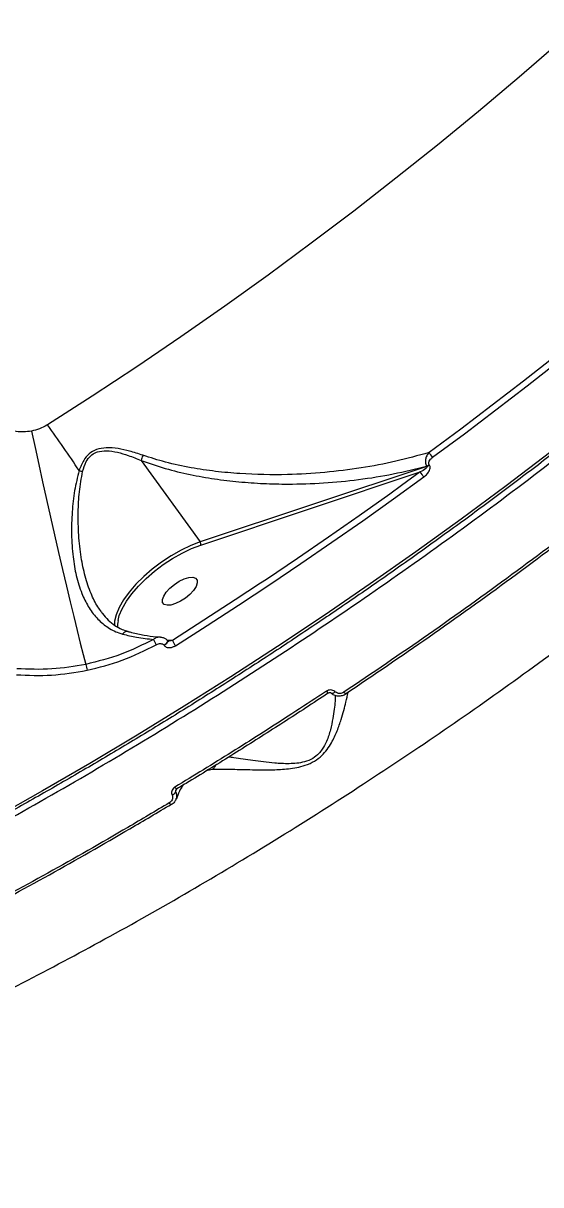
# Model space of a CAD drawing. Header units: millimetres. Extents: x -6028 to 5958, y -6064 to 4137.
# Drawn here: x 1860.7 to 1973.4, y -1181.4 to -928.4 of the extents above; entities that cross this region are included whole.
import ezdxf

# ---------------------------------------------------------------- set-up
doc = ezdxf.new("R2010")
doc.units = ezdxf.units.MM
for name, color, linetype in [('DIKOM_ОБЪЕКТ', 7, 'Continuous'), ('DIKOM_РАЗМЕР_ЗОНА', 7, 'Continuous'), ('DIKOM_РАЗМЕР_ОБЪЕКТА', 7, 'Continuous')]:
    doc.layers.add(name, color=color, linetype=linetype)
doc.styles.add('style1', font='arial.ttf', dxfattribs={"width": 0.8})
doc.dimstyles.new('1-50', dxfattribs={"dimtxt": 300, "dimasz": 200, "dimexe": 100, "dimexo": 0, "dimgap": 100, "dimtad": 1, "dimtxsty": 'style1', "dimcen": 200, "dimclrd": 7, "dimclre": 7, "dimclrt": 7, "dimadec": 1, "dimazin": 2, "dimtfac": 1, "dimtmove": 0, "dimatfit": 2, "dimfxl": 0, "dimlwd": 25, "dimlwe": 18, "dimarcsym": 0})

# ---------------------------------------------------------------- blocks, each defined once
blk = doc.blocks.new('*D9')
at = {"layer": 'Defpoints', "color": 0, "transparency": 16777216}
for p in [(-6027.56, 1459.58), (4556.58, 1382.7), (4556.58, -5964.37)]:
    blk.add_point(p, dxfattribs=at)
at = {"layer": 'DIKOM_РАЗМЕР_ЗОНА', "color": 7, "lineweight": 18, "transparency": 16777216}
for p, q in [((-6027.56, 1459.58), (-6027.56, -6064.37)), ((4556.58, 1382.7), (4556.58, -6064.37))]:
    blk.add_line(p, q, dxfattribs=at)
at = {"layer": 'DIKOM_РАЗМЕР_ЗОНА', "color": 7, "lineweight": 25, "transparency": 16777216}
blk.add_line((-5827.56, -5964.37), (4356.58, -5964.37), dxfattribs=at)
at = {"layer": 'DIKOM_РАЗМЕР_ЗОНА', "color": 7, "transparency": 16777216}
for points in [[(-5827.56, -5931.03), (-5827.56, -5997.7), (-6027.56, -5964.37)], [(4356.58, -5931.03), (4356.58, -5997.7), (4556.58, -5964.37)]]:
    blk.add_solid(points, dxfattribs=at)
at = {"layer": 'DIKOM_РАЗМЕР_ЗОНА', "color": 7, "transparency": 16777216, "insert": (157.08, -5711.2), "char_height": 300, "attachment_point": 5, "style": 'style1'}
blk.add_mtext('10600', dxfattribs=at)
blk = doc.blocks.new('*D10')
at = {"layer": 'Defpoints', "color": 0, "transparency": 16777216}
for p in [(1555.59, 4137.49), (5858.35, 4137.49), (1555.59, -4898.38)]:
    blk.add_point(p, dxfattribs=at)
at = {"layer": 'DIKOM_РАЗМЕР_ЗОНА', "color": 7, "lineweight": 18, "transparency": 16777216}
for p, q in [((1555.59, 4137.49), (5958.35, 4137.49)), ((1555.59, -4898.38), (5958.35, -4898.38))]:
    blk.add_line(p, q, dxfattribs=at)
at = {"layer": 'DIKOM_РАЗМЕР_ЗОНА', "color": 7, "lineweight": 25, "transparency": 16777216}
blk.add_line((5858.35, -4698.38), (5858.35, 3937.49), dxfattribs=at)
at = {"layer": 'DIKOM_РАЗМЕР_ЗОНА', "color": 7, "transparency": 16777216}
for points in [[(5825.01, 3937.49), (5891.68, 3937.49), (5858.35, 4137.49)], [(5825.01, -4698.38), (5891.68, -4698.38), (5858.35, -4898.38)]]:
    blk.add_solid(points, dxfattribs=at)
at = {"layer": 'DIKOM_РАЗМЕР_ЗОНА', "color": 7, "transparency": 16777216, "insert": (5605.17, 52.12), "char_height": 300, "attachment_point": 5, "rotation": 90, "style": 'style1'}
blk.add_mtext('9050', dxfattribs=at)
blk = doc.blocks.new('*D11')
at = {"layer": 'Defpoints', "color": 0, "transparency": 16777216}
for p in [(259.43, 2965.58), (1920.55, -3002.33), (4022.59, -3002.33)]:
    blk.add_point(p, dxfattribs=at)
at = {"layer": 'DIKOM_РАЗМЕР_ОБЪЕКТА', "color": 7, "lineweight": 18, "transparency": 16777216}
for p, q in [((259.43, 2965.58), (4122.59, 2965.58)), ((1920.55, -3002.33), (4122.59, -3002.33))]:
    blk.add_line(p, q, dxfattribs=at)
at = {"layer": 'DIKOM_РАЗМЕР_ОБЪЕКТА', "color": 7, "lineweight": 25, "transparency": 16777216}
blk.add_line((4022.59, 2765.58), (4022.59, -2802.33), dxfattribs=at)
at = {"layer": 'DIKOM_РАЗМЕР_ОБЪЕКТА', "color": 7, "transparency": 16777216}
for points in [[(3989.25, 2765.58), (4055.92, 2765.58), (4022.59, 2965.58)], [(3989.25, -2802.33), (4055.92, -2802.33), (4022.59, -3002.33)]]:
    blk.add_solid(points, dxfattribs=at)
at = {"layer": 'DIKOM_РАЗМЕР_ОБЪЕКТА', "color": 7, "transparency": 16777216, "insert": (3769.41, -24.42), "char_height": 300, "attachment_point": 5, "rotation": 90, "style": 'style1'}
blk.add_mtext('6000', dxfattribs=at)
blk = doc.blocks.new('*D12')
at = {"layer": 'Defpoints', "color": 0, "transparency": 16777216}
for p in [(3056.58, 1987.9), (-4027.97, 676.5), (3056.58, -3714.77)]:
    blk.add_point(p, dxfattribs=at)
at = {"layer": 'DIKOM_РАЗМЕР_ОБЪЕКТА', "color": 7, "lineweight": 18, "transparency": 16777216}
for p, q in [((3056.58, 1987.9), (3056.58, -3814.77)), ((-4027.97, 676.5), (-4027.97, -3814.77))]:
    blk.add_line(p, q, dxfattribs=at)
at = {"layer": 'DIKOM_РАЗМЕР_ОБЪЕКТА', "color": 7, "lineweight": 25, "transparency": 16777216}
blk.add_line((-3827.97, -3714.77), (2856.58, -3714.77), dxfattribs=at)
at = {"layer": 'DIKOM_РАЗМЕР_ОБЪЕКТА', "color": 7, "transparency": 16777216}
for points in [[(-3827.97, -3681.44), (-3827.97, -3748.11), (-4027.97, -3714.77)], [(2856.58, -3681.44), (2856.58, -3748.11), (3056.58, -3714.77)]]:
    blk.add_solid(points, dxfattribs=at)
at = {"layer": 'DIKOM_РАЗМЕР_ОБЪЕКТА', "color": 7, "transparency": 16777216, "insert": (20, -3461.6), "char_height": 300, "attachment_point": 5, "style": 'style1'}
blk.add_mtext('7100', dxfattribs=at)

msp = doc.modelspace()

# ---------------------------------------------------------------- linework, layer by layer
at = {"layer": 'DIKOM_ОБЪЕКТ', "color": 7, "linetype": 'Continuous', "lineweight": 15}
for p, q in [((1886.364, -1023.644), (1899.245, -1041.397)), ((1949.16, -1024.66), (1949.096, -1024.571)), ((1948.619, -1024.95), (1899.245, -1041.397)), ((1899.37, -1042.077), (1947.157, -1026.158)), ((1947.157, -1026.158), (1943.088, -1029.11)), ((1948.554, -1024.86), (1948.619, -1024.95)), ((1891.361, -1063.872), (1891.407, -1063.936)), ((1892.047, -1062.853), (1892.094, -1062.917)), ((1893.206, -1062.827), (1892.051, -1062.858)), ((1900.878, -1091.077), (1901.888, -1090.892))]:
    msp.add_line(p, q, dxfattribs=at)
at = {"layer": 'DIKOM_ОБЪЕКТ', "color": 7, "linetype": 'Continuous', "lineweight": 15, "flags": 128}
for points in [[(1977.323, -932.666), (1968.664, -940.174), (1959.864, -947.598), (1950.932, -954.934), (1941.876, -962.175), (1932.704, -969.312), (1923.425, -976.341), (1914.047, -983.254), (1904.58, -990.045), (1895.032, -996.707), (1885.412, -1003.235), (1875.729, -1009.622), (1865.992, -1015.862)], [(2002.776, -979.422), (1996.276, -984.903), (1989.71, -990.341), (1983.081, -995.732), (1976.39, -1001.076), (1969.642, -1006.368), (1962.839, -1011.609), (1955.983, -1016.794), (1949.078, -1021.922)], [(1949.851, -1022.963), (1956.772, -1017.824), (1963.643, -1012.627), (1970.461, -1007.375), (1977.224, -1002.071), (1983.929, -996.716), (1990.574, -991.312), (1997.154, -985.862), (2003.668, -980.369)], [(1862.497, -1017.25), (1863.263, -1020.803), (1864.069, -1024.493), (1864.905, -1028.282), (1865.765, -1032.134), (1866.639, -1036.01), (1867.52, -1039.873), (1868.397, -1043.683), (1869.263, -1047.404), (1870.109, -1050.999), (1870.927, -1054.432), (1871.708, -1057.669), (1872.445, -1060.679), (1873.131, -1063.431), (1873.758, -1065.899), (1874.321, -1068.058)], [(1975.581, -1021.773), (1965.889, -1029.142), (1956.098, -1036.397), (1946.216, -1043.532), (1936.251, -1050.541), (1926.211, -1057.418), (1916.105, -1064.157), (1905.942, -1070.752), (1895.73, -1077.198), (1885.478, -1083.49), (1875.194, -1089.621), (1864.887, -1095.588), (1854.566, -1101.385), (1844.239, -1107.007)], [(1893.864, -1063.988), (1900.722, -1059.616), (1907.558, -1055.176), (1914.367, -1050.672), (1921.149, -1046.104), (1927.9, -1041.474), (1934.618, -1036.784), (1941.3, -1032.036), (1947.944, -1027.231)], [(1943.088, -1029.11), (1940.529, -1030.951), (1933.863, -1035.688), (1927.161, -1040.367), (1920.426, -1044.986), (1913.661, -1049.543), (1912.402, -1050.381)], [(1899.245, -1041.397), (1897.183, -1042.18), (1895.059, -1043.188), (1892.923, -1044.395), (1890.825, -1045.775), (1888.813, -1047.295), (1886.936, -1048.92), (1885.237, -1050.611), (1883.756, -1052.329), (1882.526, -1054.034), (1881.578, -1055.685), (1880.933, -1057.245), (1880.606, -1058.677), (1880.575, -1059.661)], [(1881.34, -1058.521), (1881.611, -1057.443), (1882.237, -1055.93), (1883.157, -1054.329), (1884.35, -1052.676), (1885.787, -1051.01), (1887.435, -1049.37), (1889.255, -1047.795), (1891.205, -1046.321), (1893.24, -1044.983), (1895.311, -1043.812), (1897.37, -1042.836), (1899.37, -1042.077)], [(1896.757, -1049.128), (1897.602, -1049.075), (1898.22, -1049.27), (1898.562, -1049.696), (1898.6, -1050.32), (1898.331, -1051.09), (1897.776, -1051.944), (1896.982, -1052.814), (1896.011, -1053.628), (1894.943, -1054.321), (1893.864, -1054.836), (1892.862, -1055.132), (1892.017, -1055.185), (1891.399, -1054.99), (1891.057, -1054.564), (1891.019, -1053.94), (1891.288, -1053.17), (1891.842, -1052.315), (1892.637, -1051.446), (1893.608, -1050.632), (1894.676, -1049.939), (1895.755, -1049.424), (1896.757, -1049.128)], [(1912.402, -1050.381), (1906.867, -1054.036), (1900.048, -1058.465), (1893.206, -1062.827)], [(1892.048, -1062.853), (1892.051, -1062.858), (1892.085, -1062.981), (1892.051, -1063.141), (1891.952, -1063.325), (1891.794, -1063.519), (1891.592, -1063.706), (1891.361, -1063.872)], [(1892.092, -1062.914), (1892.097, -1062.922), (1892.132, -1063.045), (1892.098, -1063.205), (1891.998, -1063.389), (1891.84, -1063.583), (1891.638, -1063.77), (1891.407, -1063.936)], [(1927.746, -1074.326), (1927.746, -1074.326), (1927.819, -1074.371), (1927.917, -1074.386), (1928.036, -1074.369), (1928.173, -1074.322), (1928.32, -1074.246), (1928.473, -1074.144), (1928.625, -1074.021)], [(1930.9, -1074.473), (1930.918, -1074.527), (1930.916, -1074.553), (1930.915, -1074.554)]]:
    msp.add_lwpolyline(points, dxfattribs=at)
at = {"layer": 'DIKOM_ОБЪЕКТ', "color": 7, "linetype": 'Continuous', "lineweight": 15}
for centre, radius, start, end in [((1655.445, -1168.224), 259.893, 33.21649, 35.8913), ((1909.002, -1052.503), 50.411, 35.87204, 37.34655), ((1947.878, -1022.942), 2.034, 289.42596, 306.76973), ((1947.948, -1023.042), 2.022, 289.39494, 306.84337), ((1875.764, -1016.247), 10.033, 253.25097, 257.77693), ((1850.965, -1097.455), 119.734, 35.90896, 36.54585), ((1898.638, -1041.86), 0.763, 343.51548, 37.36363), ((1886.183, -1059.441), 4.93, 169.25221, 187.61265), ((1895.065, -1060.334), 6.396, 200.90163, 212.59558), ((1897.918, -1060.924), 5.081, 201.98619, 217.07573), ((1994.935, -1043.881), 123.013, 191.33435, 191.94714), ((1927.811, -1073.314), 1.248, 208.63954, 235.02141), ((1931.768, -1073.426), 1.414, 209.75273, 232.90846), ((1894.405, -1094.509), 0.727, 203.5892, 250.78576), ((1892.633, -1095.162), 1.447, 289.52006, 333.19253), ((1893.197, -1097.903), 0.76, 204.74642, 249.6416)]:
    msp.add_arc(centre, radius, start, end, dxfattribs=at)
for points, knots in [([(2200.983, -676.146), (2201.204, -677.035), (2201.848, -679.623), (2202.624, -684.084), (2203.328, -689.514), (2203.751, -695.106), (2203.908, -700.846), (2203.796, -706.732), (2203.416, -712.759), (2202.767, -718.921), (2201.849, -725.216), (2200.665, -731.636), (2199.214, -738.178), (2197.498, -744.837), (2195.518, -751.607), (2193.276, -758.483), (2190.774, -765.46), (2188.013, -772.532), (2184.997, -779.695), (2181.727, -786.943), (2178.205, -794.271), (2174.435, -801.672), (2170.419, -809.143), (2166.161, -816.676), (2161.663, -824.266), (2156.929, -831.909), (2151.964, -839.597), (2146.769, -847.326), (2141.35, -855.089), (2135.711, -862.881), (2129.855, -870.696), (2123.788, -878.528), (2117.513, -886.371), (2111.036, -894.22), (2104.361, -902.068), (2097.493, -909.91), (2090.438, -917.739), (2083.201, -925.55), (2075.787, -933.338), (2068.202, -941.096), (2060.452, -948.818), (2052.541, -956.499), (2044.478, -964.133), (2036.266, -971.713), (2027.914, -979.236), (2019.425, -986.694), (2010.809, -994.083), (2002.07, -1001.396), (1993.215, -1008.628), (1984.251, -1015.774), (1975.185, -1022.829), (1966.023, -1029.787), (1956.773, -1036.642), (1947.441, -1043.391), (1938.034, -1050.027), (1928.56, -1056.545), (1919.025, -1062.942), (1909.436, -1069.211), (1899.802, -1075.349), (1890.128, -1081.351), (1880.423, -1087.211), (1870.694, -1092.927), (1860.947, -1098.491), (1852.286, -1103.302), (1846.877, -1106.218), (1844.72, -1107.38)], [0, 0, 0, 0, 0.00839896, 0.02443514, 0.04048083, 0.05653584, 0.07259892, 0.08866931, 0.10474587, 0.12082763, 0.13691332, 0.15300217, 0.16909336, 0.18518614, 0.20127992, 0.2173743, 0.23346869, 0.2495628, 0.26565656, 0.28174987, 0.29784232, 0.31393406, 0.33002488, 0.34611489, 0.36220417, 0.37829258, 0.39438019, 0.4104669, 0.42655296, 0.44263826, 0.45872282, 0.47480685, 0.49089013, 0.50697294, 0.52305513, 0.53913687, 0.55521809, 0.57129891, 0.5873793, 0.6034594, 0.61953905, 0.63561844, 0.65169754, 0.66777642, 0.683855, 0.69993346, 0.71601166, 0.73208973, 0.74816768, 0.76424559, 0.78032331, 0.79640105, 0.81247873, 0.82855638, 0.84463398, 0.86071166, 0.87678937, 0.89286719, 0.90894505, 0.92502303, 0.94110115, 0.95717941, 0.97325793, 0.98933653, 1, 1, 1, 1]), ([(1774.639, -1142.005), (1778.016, -1140.618), (1787.919, -1136.551), (1804.571, -1128.975), (1824.481, -1119.374), (1844.45, -1109.039), (1864.431, -1098.022), (1884.393, -1086.343), (1904.275, -1074.048), (1923.984, -1061.192), (1943.427, -1047.836), (1962.542, -1034.018), (1981.29, -1019.75), (1999.646, -1005.066), (2017.558, -990.014), (2034.942, -974.667), (2051.718, -959.093), (2067.074, -944.075), (2081.096, -929.654), (2093.882, -915.865), (2106.119, -901.997), (2117.755, -888.113), (2128.686, -874.339), (2138.887, -860.708), (2147.417, -848.637), (2152.379, -841.123), (2154.401, -838.062)], [0, 0, 0, 0, 0.0234617, 0.0688049, 0.1140755, 0.159204, 0.2043325, 0.2496031, 0.2949463, 0.3402894, 0.38556, 0.4306885, 0.4758169, 0.5210875, 0.5664306, 0.6117737, 0.6570443, 0.7021727, 0.7409818, 0.7799972, 0.8190585, 0.8581197, 0.8971351, 0.9354075, 0.9736799, 1, 1, 1, 1]), ([(1712.111, -1192.011), (1715.663, -1191.302), (1724.371, -1189.564), (1738.781, -1185.941), (1755.228, -1181.231), (1772.239, -1175.693), (1789.755, -1169.343), (1807.733, -1162.174), (1825.752, -1154.354), (1843.748, -1145.928), (1861.659, -1136.952), (1879.797, -1127.269), (1898.108, -1116.883), (1916.53, -1105.812), (1934.641, -1094.308), (1952.386, -1082.426), (1969.719, -1070.22), (1986.937, -1057.484), (2003.974, -1044.237), (2020.763, -1030.515), (2035.872, -1017.533), (2049.364, -1005.405), (2061.369, -994.176), (2073.041, -982.803), (2084.337, -971.326), (2095.208, -959.797), (2105.651, -948.209), (2115.702, -936.566), (2122.013, -928.787), (2125.168, -924.898)], [0, 0, 0, 0, 0.0272514, 0.0667898, 0.1063585, 0.145897, 0.1865901, 0.2273169, 0.26801, 0.3074177, 0.3468555, 0.3862631, 0.4268206, 0.4674112, 0.5079685, 0.5472827, 0.586627, 0.6259411, 0.6664009, 0.7068937, 0.7473534, 0.7787567, 0.81016, 0.841814, 0.8734679, 0.9049743, 0.9364807, 0.9682404, 1, 1, 1, 1]), ([(1862.497, -1017.25), (1861.914, -1017.33), (1860.282, -1017.553), (1857.583, -1017.098), (1854.729, -1015.734), (1853.395, -1014.219), (1852.721, -1013.455)], [0, 0, 0, 0, 0.1529502, 0.4283688, 0.7114453, 1, 1, 1, 1]), ([(1865.992, -1015.862), (1865.942, -1015.893), (1865.396, -1016.233), (1864.265, -1016.81), (1863.094, -1017.101), (1862.497, -1017.25)], [0, 0, 0, 0, 0.0468179, 0.5142752, 1, 1, 1, 1]), ([(1886.762, -1022.512), (1885.799, -1022.189), (1884.029, -1021.596), (1881.35, -1021.017), (1878.919, -1020.808), (1876.707, -1021.148), (1874.985, -1022.136), (1873.672, -1023.75), (1873.165, -1025.086), (1872.873, -1025.854)], [0, 0, 0, 0, 0.1839976, 0.3384093, 0.4956181, 0.6241629, 0.737453, 0.8492087, 1, 1, 1, 1]), ([(1873.64, -1026.052), (1873.853, -1025.317), (1874.217, -1024.057), (1875.26, -1022.616), (1876.216, -1022.012), (1877.345, -1021.601), (1878.962, -1021.456), (1881.232, -1021.811), (1883.762, -1022.575), (1885.444, -1023.266), (1886.364, -1023.644)], [0, 0, 0, 0, 0.1504047, 0.2579125, 0.3420767, 0.365555, 0.4905032, 0.6488066, 0.8079265, 1, 1, 1, 1]), ([(1949.078, -1021.922), (1946.676, -1022.59), (1941.874, -1023.926), (1934.266, -1025.349), (1926.395, -1026.338), (1917.6, -1026.849), (1909.623, -1026.709), (1902.583, -1026.07), (1897.162, -1025.26), (1891.855, -1024.146), (1888.394, -1023.035), (1886.762, -1022.512)], [0, 0, 0, 0, 0.1269755, 0.2539555, 0.3836713, 0.5133739, 0.6746716, 0.7565608, 0.8384276, 0.9238191, 1, 1, 1, 1]), ([(2002.102, -1021.596), (1996.358, -1026.165), (1984.872, -1035.304), (1967.113, -1048.614), (1949.021, -1061.632), (1936.701, -1069.962), (1930.54, -1074.128)], [0, 0, 0, 0, 0.2485948, 0.4971897, 0.7485948, 1, 1, 1, 1]), ([(1930.9, -1074.473), (1936.978, -1070.363), (1949.133, -1062.145), (1967.12, -1049.212), (1984.912, -1035.889), (1996.502, -1026.668), (2002.297, -1022.058)], [0, 0, 0, 0, 0.2485953, 0.4971903, 0.7485956, 1, 1, 1, 1]), ([(1949.078, -1021.922), (1948.895, -1022.148), (1948.535, -1022.593), (1948.279, -1023.367), (1948.25, -1024.005), (1948.344, -1024.492), (1948.483, -1024.735), (1948.554, -1024.86)], [0, 0, 0, 0, 0.2736385, 0.5372541, 0.7207929, 0.8565864, 1, 1, 1, 1]), ([(1886.762, -1022.512), (1886.748, -1022.55), (1886.67, -1022.755), (1886.521, -1023.165), (1886.418, -1023.469), (1886.362, -1023.638)], [0, 0, 0, 0, 0.0926928, 0.49782403, 1, 1, 1, 1]), ([(1886.362, -1023.638), (1888.112, -1024.248), (1891.634, -1025.476), (1897.002, -1026.748), (1902.361, -1027.699), (1907.703, -1028.334), (1913.035, -1028.703), (1919.212, -1028.839), (1926.151, -1028.613), (1933.812, -1027.861), (1941.331, -1026.668), (1946.147, -1025.463), (1948.554, -1024.86)], [0, 0, 0, 0, 0.0822794, 0.165562, 0.2475164, 0.329488, 0.4129229, 0.4963679, 0.6209039, 0.7454527, 0.8727287, 1, 1, 1, 1]), ([(1886.364, -1023.644), (1886.364, -1023.643), (1886.362, -1023.642), (1886.362, -1023.639), (1886.362, -1023.638), (1886.362, -1023.638)], [0, 0, 0, 0, 0.4205902, 0.7708218, 1, 1, 1, 1]), ([(1947.944, -1027.231), (1948.197, -1027.022), (1948.682, -1026.622), (1949.142, -1025.938), (1949.319, -1025.372), (1949.319, -1024.956), (1949.213, -1024.759), (1949.16, -1024.66)], [0, 0, 0, 0, 0.3089088, 0.5923523, 0.769742, 0.8844742, 1, 1, 1, 1]), ([(1949.096, -1024.571), (1949.061, -1024.508), (1948.992, -1024.381), (1948.992, -1024.118), (1949.104, -1023.765), (1949.392, -1023.343), (1949.693, -1023.094), (1949.851, -1022.963)], [0, 0, 0, 0, 0.119014, 0.2374643, 0.4123569, 0.6910516, 1, 1, 1, 1]), ([(1872.873, -1025.854), (1872.508, -1027.298), (1871.77, -1030.222), (1871.301, -1034.911), (1871.147, -1039.775), (1871.446, -1044.467), (1872.19, -1048.805), (1873.309, -1052.434), (1874.812, -1055.52), (1876.61, -1057.992), (1878.842, -1059.968), (1880.834, -1061.017), (1882.073, -1061.387), (1882.347, -1061.468)], [0, 0, 0, 0, 0.1027362, 0.2080264, 0.3199217, 0.4345861, 0.5337331, 0.6355503, 0.7190801, 0.8048817, 0.8885091, 0.9753343, 1, 1, 1, 1]), ([(1877.744, -1056.591), (1877.473, -1056.243), (1876.57, -1055.082), (1875.352, -1052.501), (1874.108, -1048.892), (1873.226, -1044.6), (1872.723, -1039.897), (1872.636, -1035.1), (1872.836, -1030.424), (1873.371, -1027.518), (1873.64, -1026.052)], [0, 0, 0, 0, 0.0477732, 0.1593331, 0.2901848, 0.4245154, 0.5735518, 0.7260451, 0.8617565, 1, 1, 1, 1]), ([(1948.619, -1024.95), (1948.626, -1024.963), (1948.642, -1024.993), (1948.638, -1025.058), (1948.576, -1025.2), (1948.139, -1025.642), (1947.597, -1025.927), (1947.157, -1026.158)], [0, 0, 0, 0, 0.0232369, 0.0519454, 0.1042118, 0.2733495, 1, 1, 1, 1]), ([(1877.715, -1056.625), (1877.793, -1056.744), (1878.236, -1057.43), (1879.201, -1058.439), (1880.623, -1059.606), (1882.066, -1060.445), (1883.096, -1060.754), (1883.545, -1060.889)], [0, 0, 0, 0, 0.0534193, 0.30670727, 0.55662077, 0.80687541, 1, 1, 1, 1]), ([(1889.09, -1062.616), (1886.766, -1063.781), (1882.06, -1066.141), (1876.922, -1067.414), (1874.321, -1068.058)], [0, 0, 0, 0, 0.4937628, 1, 1, 1, 1]), ([(1883.529, -1060.926), (1883.513, -1060.917), (1883.375, -1060.842), (1883.055, -1060.907), (1882.681, -1061.109), (1882.45, -1061.341), (1882.361, -1061.451), (1882.347, -1061.468)], [0, 0, 0, 0, 0.04674225, 0.39763625, 0.74862251, 0.960958, 1, 1, 1, 1]), ([(1882.347, -1061.468), (1883.37, -1061.713), (1885.714, -1062.273), (1887.873, -1062.492), (1889.09, -1062.616)], [0, 0, 0, 0, 0.4365724, 1, 1, 1, 1]), ([(1883.511, -1060.889), (1883.776, -1060.964), (1884.986, -1061.307), (1887.023, -1061.694), (1889.121, -1062.019), (1890.245, -1062.07), (1890.571, -1062.084)], [0, 0, 0, 0, 0.1040966, 0.4763524, 0.8483325, 1, 1, 1, 1]), ([(1890.599, -1062.138), (1890.487, -1062.127), (1890.156, -1062.096), (1889.62, -1062.263), (1889.257, -1062.505), (1889.09, -1062.616)], [0, 0, 0, 0, 0.2187843, 0.6426606, 1, 1, 1, 1]), ([(1890.599, -1062.143), (1890.735, -1062.146), (1891.096, -1062.153), (1891.598, -1062.409), (1891.962, -1062.672), (1892.049, -1062.855), (1892.049, -1062.856)], [0, 0, 0, 0, 0.2401674, 0.6343379, 0.9989323, 1, 1, 1, 1]), ([(1874.587, -1069.346), (1877.179, -1068.705), (1882.429, -1067.407), (1887.241, -1064.999), (1889.677, -1063.779)], [0, 0, 0, 0, 0.4937649, 1, 1, 1, 1]), ([(1889.677, -1063.779), (1889.831, -1063.709), (1890.135, -1063.569), (1890.601, -1063.52), (1890.978, -1063.586), (1891.225, -1063.714), (1891.322, -1063.827), (1891.361, -1063.872)], [0, 0, 0, 0, 0.2717677, 0.5388255, 0.737541, 0.8966036, 1, 1, 1, 1]), ([(1891.407, -1063.936), (1891.494, -1064.03), (1891.668, -1064.217), (1892.091, -1064.385), (1892.653, -1064.432), (1893.29, -1064.302), (1893.683, -1064.087), (1893.864, -1063.988)], [0, 0, 0, 0, 0.15223432, 0.30403291, 0.50797736, 0.77324262, 1, 1, 1, 1]), ([(1892.093, -1062.915), (1892.093, -1062.915), (1892.091, -1062.912), (1892.089, -1062.912), (1892.109, -1062.926), (1892.17, -1062.952), (1892.27, -1062.973), (1892.355, -1062.974), (1892.404, -1062.975)], [0, 0, 0, 0, 0.0045324, 0.2093842, 0.3593875, 0.5269741, 0.7245176, 1, 1, 1, 1]), ([(1893.206, -1062.827), (1893.089, -1062.86), (1892.843, -1062.929), (1892.571, -1062.982), (1892.413, -1062.974), (1892.404, -1062.973)], [0, 0, 0, 0, 0.4610656, 0.9710535, 1, 1, 1, 1]), ([(1859.24, -1070.338), (1861.78, -1070.444), (1866.918, -1070.658), (1872.011, -1069.787), (1874.587, -1069.346)], [0, 0, 0, 0, 0.4941843, 1, 1, 1, 1]), ([(1874.321, -1068.058), (1871.859, -1068.479), (1866.875, -1069.332), (1861.845, -1069.122), (1859.301, -1069.016)], [0, 0, 0, 0, 0.494152, 1, 1, 1, 1]), ([(1926.715, -1073.913), (1926.162, -1074.279), (1923.393, -1076.11), (1916.539, -1080.584), (1906.111, -1087.239), (1897.865, -1092.278), (1893.739, -1094.8)], [0, 0, 0, 0, 0.050769, 0.2538544, 0.626699, 1, 1, 1, 1]), ([(1927.092, -1074.332), (1926.673, -1074.613), (1923.066, -1077.026), (1916.213, -1081.458), (1906.54, -1087.6), (1899.181, -1092.172), (1895.046, -1094.653), (1894.161, -1095.185)], [0, 0, 0, 0, 0.0385893, 0.3320251, 0.6260893, 0.9199011, 1, 1, 1, 1]), ([(1901.888, -1090.892), (1902.453, -1090.885), (1903.593, -1090.871), (1906.256, -1090.9), (1909.99, -1090.994), (1914.351, -1091.073), (1917.888, -1090.909), (1920.274, -1090.565), (1922.211, -1090.078), (1924.123, -1089.224), (1925.736, -1087.978), (1926.939, -1086.585), (1928.098, -1084.755), (1929.114, -1082.51), (1930.162, -1079.48), (1930.98, -1076.466), (1931.294, -1074.815), (1931.428, -1074.112)], [0, 0, 0, 0, 0.0651018, 0.1311691, 0.2446846, 0.3615817, 0.4339248, 0.4706169, 0.5081235, 0.5513171, 0.5897363, 0.6267943, 0.6653133, 0.7327387, 0.8016362, 0.9155407, 1, 1, 1, 1]), ([(1928.655, -1074.832), (1928.643, -1075.228), (1928.602, -1076.633), (1928.239, -1079.252), (1927.654, -1082.263), (1926.928, -1084.547), (1926.022, -1086.327), (1925.017, -1087.607), (1923.73, -1088.653), (1922.008, -1089.337), (1920.258, -1089.638), (1918.051, -1089.746), (1914.75, -1089.55), (1910.646, -1089.037), (1907.372, -1088.529), (1905.819, -1088.31), (1905.441, -1088.257)], [0, 0, 0, 0, 0.05385411, 0.19113938, 0.27022202, 0.34907583, 0.40125897, 0.43199721, 0.4723826, 0.5180543, 0.55907843, 0.60029452, 0.68370517, 0.81996937, 0.95627728, 1, 1, 1, 1]), ([(1928.625, -1074.021), (1928.602, -1074), (1928.468, -1073.874), (1928.161, -1073.7), (1927.675, -1073.61), (1927.164, -1073.67), (1926.865, -1073.832), (1926.715, -1073.913)], [0, 0, 0, 0, 0.0478714, 0.2856176, 0.5236061, 0.7617586, 1, 1, 1, 1]), ([(1927.744, -1074.33), (1927.723, -1074.31), (1927.683, -1074.271), (1927.552, -1074.228), (1927.395, -1074.224), (1927.232, -1074.259), (1927.139, -1074.314), (1927.094, -1074.339)], [0, 0, 0, 0, 0.22993, 0.4515971, 0.6365619, 0.8281876, 1, 1, 1, 1]), ([(1930.908, -1074.545), (1930.871, -1074.574), (1930.599, -1074.783), (1929.962, -1074.994), (1929.064, -1075.023), (1928.27, -1074.785), (1927.917, -1074.439), (1927.776, -1074.301)], [0, 0, 0, 0, 0.0412597, 0.2985232, 0.560421, 0.8241913, 1, 1, 1, 1]), ([(1930.54, -1074.128), (1930.391, -1074.209), (1930.092, -1074.373), (1929.579, -1074.433), (1929.092, -1074.344), (1928.783, -1074.169), (1928.648, -1074.042), (1928.625, -1074.021)], [0, 0, 0, 0, 0.2378137, 0.4755326, 0.7134995, 0.9515816, 1, 1, 1, 1]), ([(1901.888, -1090.892), (1901.91, -1090.876), (1902.135, -1090.714), (1902.427, -1090.443), (1902.57, -1090.102), (1902.61, -1090.006)], [0, 0, 0, 0, 0.0737776, 0.7398855, 1, 1, 1, 1]), ([(1893.739, -1094.8), (1893.692, -1094.83), (1893.499, -1094.954), (1893.225, -1095.237), (1893.019, -1095.662), (1892.963, -1096.114), (1893.066, -1096.389), (1893.117, -1096.526)], [0, 0, 0, 0, 0.0796058, 0.3195007, 0.549836, 0.7749048, 1, 1, 1, 1]), ([(1893.925, -1095.815), (1893.91, -1095.772), (1893.893, -1095.722), (1893.886, -1095.612), (1893.899, -1095.548), (1893.911, -1095.491)], [0, 0, 0, 0, 0.4271645, 0.4935564, 1, 1, 1, 1]), ([(1894.167, -1095.202), (1894.133, -1095.222), (1894.041, -1095.275), (1893.955, -1095.385), (1893.912, -1095.466), (1893.911, -1095.49), (1893.911, -1095.491)], [0, 0, 0, 0, 0.221463, 0.5998315, 0.9861604, 1, 1, 1, 1]), ([(1893.925, -1095.815), (1893.938, -1095.767), (1893.991, -1095.578), (1894.046, -1095.392), (1894.086, -1095.253)], [0, 0, 0, 0, 0.2548135, 1, 1, 1, 1]), ([(1895.553, -1094.348), (1895.403, -1094.557), (1894.969, -1095.165), (1894.466, -1096.186), (1894.168, -1097.092), (1894.074, -1097.381)], [0, 0, 0, 0, 0.26459385, 0.76637943, 1, 1, 1, 1]), ([(1893.117, -1096.526), (1893.168, -1096.662), (1893.269, -1096.934), (1893.215, -1097.38), (1893.01, -1097.796), (1892.741, -1098.071), (1892.553, -1098.191), (1892.506, -1098.222)], [0, 0, 0, 0, 0.2263497, 0.452719, 0.6823941, 0.9207863, 1, 1, 1, 1]), ([(1894.025, -1097.267), (1894.022, -1097.289), (1893.977, -1097.575), (1893.613, -1098.046), (1893.224, -1098.488), (1892.945, -1098.602), (1892.929, -1098.609)], [0, 0, 0, 0, 0.0374488, 0.4978521, 0.9712114, 1, 1, 1, 1]), ([(1893.987, -1097.341), (1894.012, -1097.294), (1894.15, -1097.035), (1894.168, -1096.488), (1894.006, -1096.04), (1893.925, -1095.815)], [0, 0, 0, 0, 0.0996704, 0.5488663, 1, 1, 1, 1]), ([(1892.506, -1098.222), (1889.5, -1100.014), (1880.705, -1105.258), (1866.07, -1113.599), (1848.574, -1123.078), (1831.034, -1132.097), (1819.365, -1137.661), (1813.531, -1140.443)], [0, 0, 0, 0, 0.1144544, 0.3347652, 0.5550758, 0.7775382, 1, 1, 1, 1]), ([(1814.156, -1140.645), (1819.92, -1137.896), (1831.45, -1132.398), (1848.893, -1123.435), (1866.407, -1113.954), (1881.121, -1105.568), (1889.952, -1100.302), (1892.952, -1098.514)], [0, 0, 0, 0, 0.2203112, 0.4406219, 0.6630841, 0.8855462, 1, 1, 1, 1])]:
    msp.add_open_spline(points, degree=3, knots=knots, dxfattribs=at)

# ---------------------------------------------------------------- dimensions: what is measured, and where the dimension line sits
at = {"layer": 'DIKOM_РАЗМЕР_ЗОНА'}
dim = msp.add_linear_dim(base=(5858.345, 4137.494), p1=(1555.593, -4898.379), p2=(1555.593, 4137.494), angle=90, text='9050', dimstyle='1-50', dxfattribs=at)
dim.commit()
dim.dimension.update_dxf_attribs({"geometry": '*D10', "text_midpoint": (5858.345, 52.12), "dimtype": 160})
dim = msp.add_linear_dim(base=(4556.575, -5964.368), p1=(-6027.562, 1459.576), p2=(4556.575, 1382.704), text='10600', dimstyle='1-50', dxfattribs=at)
dim.commit()
dim.dimension.update_dxf_attribs({"geometry": '*D9', "text_midpoint": (157.08, -5964.368), "dimtype": 160})
at = {"layer": 'DIKOM_РАЗМЕР_ОБЪЕКТА'}
dim = msp.add_linear_dim(base=(4022.586, -3002.33), p1=(259.433, 2965.575), p2=(1920.546, -3002.33), angle=90, text='6000', dimstyle='1-50', dxfattribs=at)
dim.commit()
dim.dimension.update_dxf_attribs({"geometry": '*D11', "text_midpoint": (4022.586, -24.423), "dimtype": 160})
dim = msp.add_linear_dim(base=(3056.575, -3714.774), p1=(-4027.972, 676.501), p2=(3056.575, 1987.897), text='7100', dimstyle='1-50', dxfattribs=at)
dim.commit()
dim.dimension.update_dxf_attribs({"geometry": '*D12', "text_midpoint": (20, -3714.774), "dimtype": 160})

doc.saveas('drawing.dxf')
